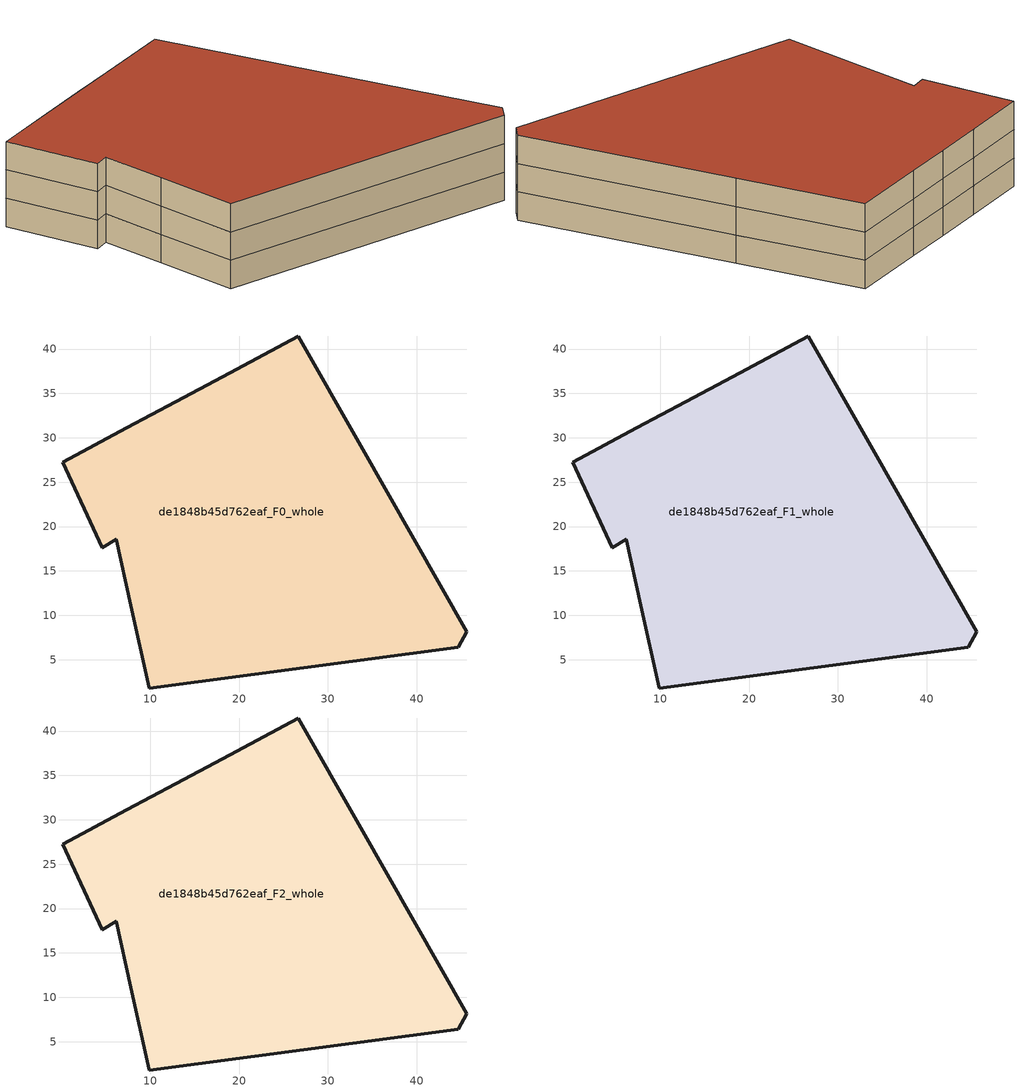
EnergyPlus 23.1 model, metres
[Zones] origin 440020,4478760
de1848b45d762eaf_F0_whole
 floor ground (EU_floor_Construction): 33.71,29.13 45.64,8.15 44.7,6.38 9.87,1.81 7.75,11.11 6.15,18.58 4.56,17.59 0.11,27.25 7.32,31.11 12.86,34.08 18.12,36.89 26.68,41.47 z0
 wall outside (EU_wall_Construction): 9.87,1.81 44.7,6.38 45.64,8.15 33.71,29.13 26.68,41.47 18.12,36.89 12.86,34.08 7.32,31.11 0.11,27.25 4.56,17.59 6.15,18.58 7.75,11.11 9.87,1.81 z0:3
de1848b45d762eaf_F1_whole
 floor to de1848b45d762eaf_F0_whole (EU_floor_Construction): 33.71,29.13 45.64,8.15 44.7,6.38 9.87,1.81 7.75,11.11 6.15,18.58 4.56,17.59 0.11,27.25 7.32,31.11 12.86,34.08 18.12,36.89 26.68,41.47 z3
 wall outside (EU_wall_Construction): 9.87,1.81 44.7,6.38 45.64,8.15 33.71,29.13 26.68,41.47 18.12,36.89 12.86,34.08 7.32,31.11 0.11,27.25 4.56,17.59 6.15,18.58 7.75,11.11 9.87,1.81 z3:6
de1848b45d762eaf_F2_whole
 floor to de1848b45d762eaf_F1_whole (EU_floor_Construction): 33.71,29.13 45.64,8.15 44.7,6.38 9.87,1.81 7.75,11.11 6.15,18.58 4.56,17.59 0.11,27.25 7.32,31.11 12.86,34.08 18.12,36.89 26.68,41.47 z6
 wall outside (EU_wall_Construction): 9.87,1.81 44.7,6.38 45.64,8.15 33.71,29.13 26.68,41.47 18.12,36.89 12.86,34.08 7.32,31.11 0.11,27.25 4.56,17.59 6.15,18.58 7.75,11.11 9.87,1.81 z6:9
 roof outside (EU_roof_Construction): 44.7,6.38 45.64,8.15 33.71,29.13 26.68,41.47 18.12,36.89 12.86,34.08 7.32,31.11 0.11,27.25 4.56,17.59 6.15,18.58 7.75,11.11 9.87,1.81 z9
[Building]
EU S2 Campaign: North Axis=0; Terrain=City; Solar Distribution=FullExterior
[Site:Location]
Madrid: Latitude=40.5; Longitude=-3.5; Time Zone=1; Elevation=609
[SizingPeriod:WeatherFileDays]
AnnualSizingPeriod: Begin Month=1; Begin Day of Month=1; End Month=12; End Day of Month=31; Day of Week for Start Day=Monday; Use Weather File Daylight Saving Period=No; Use Weather File Rain and Snow Indicators=No
[MATERIAL]
EU_InternalMass_Material: Roughness=MediumRough; Thickness=0.1; Conductivity=1; Density=1800; Specific Heat=900; Thermal Absorptance=0.9; Solar Absorptance=0.7; Visible Absorptance=0.7
[MATERIAL:NOMASS] Roughness=MediumRough; Thermal Absorptance=0.9; Solar Absorptance=0.7; Visible Absorptance=0.7
Name | Thermal Resistance
EU_wall_NoMass | 0.609216
EU_roof_NoMass | 0.513268
EU_floor_NoMass | 0.568163
[CONSTRUCTION]
EU_wall_Construction: EU_wall_NoMass
EU_roof_Construction: EU_roof_NoMass
EU_floor_Construction: EU_floor_NoMass
EU_InternalMass_Construction: EU_InternalMass_Material
[ZONE] Type=1; Multiplier=1; Ceiling Height=autocalculate; Volume=3204.14; Floor Area=autocalculate; Part of Total Floor Area=Yes
de1848b45d762eaf_F0_whole; de1848b45d762eaf_F1_whole; de1848b45d762eaf_F2_whole
[INTERNALMASS] Construction=EU_InternalMass_Construction; Surface Area=1068.05
Name | Zone or ZoneList
de1848b45d762eaf_F0_whole_EU_InternalMass | de1848b45d762eaf_F0_whole
de1848b45d762eaf_F1_whole_EU_InternalMass | de1848b45d762eaf_F1_whole
de1848b45d762eaf_F2_whole_EU_InternalMass | de1848b45d762eaf_F2_whole
[OTHEREQUIPMENT] Fuel Type=Electricity; Design Level Calculation Method=Watts/Area; Power per Zone Floor Area=1; Fraction Latent=0; Fraction Radiant=0; Fraction Lost=0; Carbon Dioxide Generation Rate=0; EndUse Subcategory=EU_Step8_InternalGains
Name | Zone or ZoneList or Space or SpaceList | Schedule
EU_Step8_InternalGain_de1848b45d762eaf_F0_whole_f000 | de1848b45d762eaf_F0_whole | EU_Step8_GainSchedule_de1848b45d762eaf_F0_whole_f000
EU_Step8_InternalGain_de1848b45d762eaf_F1_whole_f000 | de1848b45d762eaf_F1_whole | EU_Step8_GainSchedule_de1848b45d762eaf_F1_whole_f000
EU_Step8_InternalGain_de1848b45d762eaf_F2_whole_f000 | de1848b45d762eaf_F2_whole | EU_Step8_GainSchedule_de1848b45d762eaf_F2_whole_f000
[ZONEVENTILATION:DESIGNFLOWRATE] Schedule=EU_AlwaysOn; Design Flow Rate Calculation Method=AirChanges/Hour; Air Changes per Hour=0.752966; Ventilation Type=Natural; Fan Pressure Rise=0; Fan Total Efficiency=1; Constant Term Coefficient=1; Temperature Term Coefficient=0; Velocity Term Coefficient=0; Velocity Squared Term Coefficient=0; Minimum Indoor Temperature=-100; Maximum Indoor Temperature=100; Delta Temperature=-100; Minimum Outdoor Temperature=-100; Maximum Outdoor Temperature=100; Maximum Wind Speed=40
Name | Zone or ZoneList or Space or SpaceList
EU_ConstantAir_de1848b45d762eaf_F0_whole | de1848b45d762eaf_F0_whole
EU_ConstantAir_de1848b45d762eaf_F1_whole | de1848b45d762eaf_F1_whole
EU_ConstantAir_de1848b45d762eaf_F2_whole | de1848b45d762eaf_F2_whole
[HVACTEMPLATE:THERMOSTAT] Constant Heating Setpoint=20; Constant Cooling Setpoint=50
EU_HeatOnly_de1848b45d762eaf_F0_whole; EU_HeatOnly_de1848b45d762eaf_F1_whole; EU_HeatOnly_de1848b45d762eaf_F2_whole
[HVACTEMPLATE:ZONE:IDEALLOADSAIRSYSTEM] System Availability Schedule=EU_AlwaysOn; Maximum Heating Supply Air Temperature=50; Minimum Cooling Supply Air Temperature=13; Maximum Heating Supply Air Humidity Ratio=0.0156; Minimum Cooling Supply Air Humidity Ratio=0.0077; Heating Limit=NoLimit; Cooling Limit=NoLimit; Heating Availability Schedule=EU_AlwaysOn; Cooling Availability Schedule=EU_CoolingOff; Dehumidification Control Type=ConstantSensibleHeatRatio; Cooling Sensible Heat Ratio=0.7; Dehumidification Setpoint=60; Humidification Control Type=None; Humidification Setpoint=30; Outdoor Air Method=None; Outdoor Air Flow Rate per Person=0.00944; Outdoor Air Flow Rate per Zone Floor Area=0; Outdoor Air Flow Rate per Zone=0; Demand Controlled Ventilation Type=None; Outdoor Air Economizer Type=NoEconomizer; Heat Recovery Type=None; Sensible Heat Recovery Effectiveness=0.7; Latent Heat Recovery Effectiveness=0.65
Name | Template Thermostat
de1848b45d762eaf_F0_whole | EU_HeatOnly_de1848b45d762eaf_F0_whole
de1848b45d762eaf_F1_whole | EU_HeatOnly_de1848b45d762eaf_F1_whole
de1848b45d762eaf_F2_whole | EU_HeatOnly_de1848b45d762eaf_F2_whole
[SIZING:ZONE] Zone Cooling Design Supply Air Temperature Input Method=SupplyAirTemperature; Zone Cooling Design Supply Air Temperature=13; Zone Heating Design Supply Air Temperature Input Method=SupplyAirTemperature; Zone Heating Design Supply Air Temperature=50; Zone Cooling Design Supply Air Humidity Ratio=0.008; Zone Heating Design Supply Air Humidity Ratio=0.008; Cooling Design Air Flow Method=DesignDay; Cooling Design Air Flow Rate=0; Cooling Minimum Air Flow per Zone Floor Area=0.000762; Cooling Minimum Air Flow=0; Cooling Minimum Air Flow Fraction=0.2; Heating Design Air Flow Method=DesignDay; Heating Design Air Flow Rate=0; Heating Maximum Air Flow per Zone Floor Area=0.002032; Heating Maximum Air Flow=0.141576; Heating Maximum Air Flow Fraction=0.3; Account for Dedicated Outdoor Air System=No; Dedicated Outdoor Air System Control Strategy=NeutralSupplyAir; Dedicated Outdoor Air Low Setpoint Temperature for Design=autosize; Dedicated Outdoor Air High Setpoint Temperature for Design=autosize; Zone Load Sizing Method=Sensible Load Only No Latent Load; Zone Latent Cooling Design Supply Air Humidity Ratio Input Method=HumidityRatioDifference; Zone Cooling Design Supply Air Humidity Ratio Difference=0.005; Zone Latent Heating Design Supply Air Humidity Ratio Input Method=HumidityRatioDifference; Zone Humidification Design Supply Air Humidity Ratio Difference=0.005
de1848b45d762eaf_F0_whole; de1848b45d762eaf_F1_whole; de1848b45d762eaf_F2_whole
[SCHEDULE:CONSTANT]
Name | Hourly Value
EU_AlwaysOn | 1
EU_CoolingOff | 0
[SCHEDULE:FILE] Column Number=1; Rows to Skip at Top=0; Number of Hours of Data=8760; Column Separator=Comma; Interpolate to Timestep=No; Minutes per Item=60; Adjust Schedule for Daylight Savings=Yes
Name | File
EU_Step8_GainSchedule_de1848b45d762eaf_F0_whole_f000 | C:\Users\o_iseri\Desktop\OpenUBEM\openubem\outputs\eu_evidence\EU-11\ES-MAD-BERRUGUETE\idfs\de1848b45d762eaf\de1848b45d762eaf_F0_whole_f000_gain.csv
EU_Step8_GainSchedule_de1848b45d762eaf_F1_whole_f000 | C:\Users\o_iseri\Desktop\OpenUBEM\openubem\outputs\eu_evidence\EU-11\ES-MAD-BERRUGUETE\idfs\de1848b45d762eaf\de1848b45d762eaf_F1_whole_f000_gain.csv
EU_Step8_GainSchedule_de1848b45d762eaf_F2_whole_f000 | C:\Users\o_iseri\Desktop\OpenUBEM\openubem\outputs\eu_evidence\EU-11\ES-MAD-BERRUGUETE\idfs\de1848b45d762eaf\de1848b45d762eaf_F2_whole_f000_gain.csv
